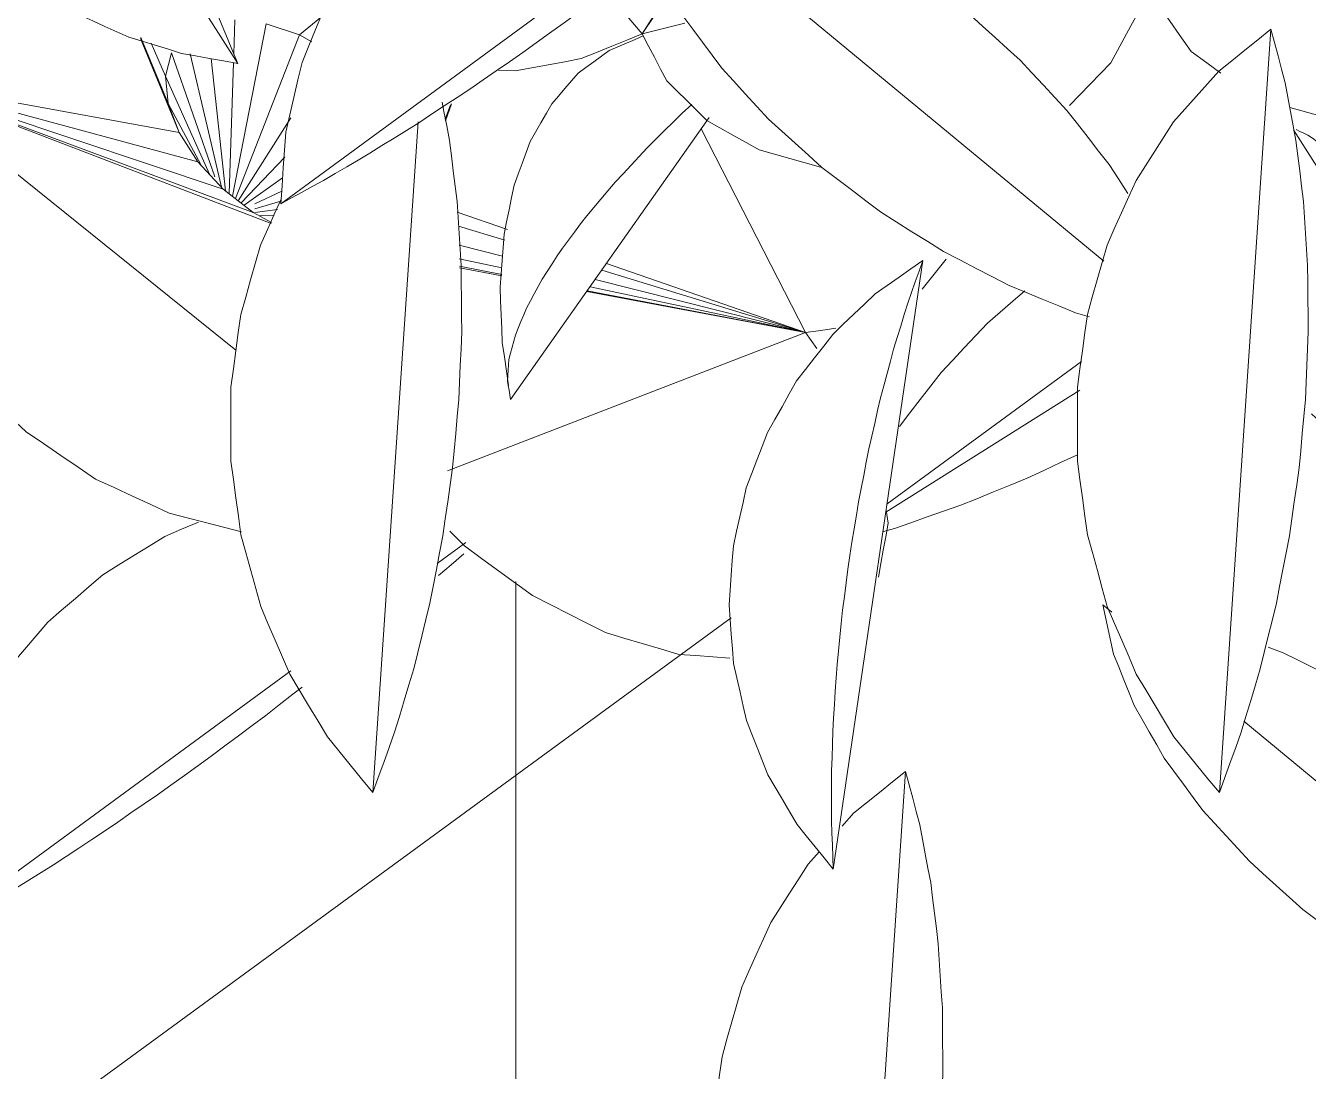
# Model space of a CAD drawing. Header units: metres. Extents: x 10.2 to 20.8, y -0.2 to 6.6.
# Drawn here: x 14.5295 to 14.6224, y 0.8105 to 0.8862 of the extents above; entities that cross this region are included whole.
import ezdxf

# ---------------------------------------------------------------- set-up
doc = ezdxf.new("R2010")
doc.units = ezdxf.units.M
for name, color, linetype, lineweight in [('Importações nas famílias', 250, 'Continuous', 5), ('Pilares estruturais', 7, 'Continuous', 5), ('Vegetação', 7, 'Continuous', 5)]:
    doc.layers.add(name, color=color, linetype=linetype, lineweight=lineweight)

# ---------------------------------------------------------------- blocks, each defined once
blk = doc.blocks.new('Planta_pergolado_12200 - plantas pergolado_skp_Component_12-V2908-Corte 3')
at = {"layer": 'Importações nas famílias'}
for p, q in [((14.628422, 0.867486), (14.621314, 0.878655)), ((14.624543, 0.856364), (14.625306, 0.855875)), ((14.637836, 0.853652), (14.637464, 0.854557))]:
    blk.add_line(p, q, dxfattribs=at)
at = {"layer": 'Importações nas famílias', "flags": 128}
for points in [[(14.622371, 0.878274), (14.622082, 0.878408), (14.621793, 0.878543), (14.621504, 0.878677)], [(14.623638, 0.877349), (14.623321, 0.87758), (14.623005, 0.877811), (14.622688, 0.878043), (14.622371, 0.878274)], [(14.625003, 0.876046), (14.624662, 0.876372), (14.624321, 0.876697), (14.62398, 0.877023), (14.623638, 0.877349)], [(14.62645, 0.87438), (14.626089, 0.874796), (14.625727, 0.875213), (14.625365, 0.875629), (14.625003, 0.876046)], [(14.627964, 0.87237), (14.627585, 0.872872), (14.627207, 0.873375), (14.626829, 0.873877), (14.62645, 0.87438)], [(14.629526, 0.870037), (14.629136, 0.87062), (14.628745, 0.871203), (14.628354, 0.871787), (14.627964, 0.87237)], [(14.631121, 0.867408), (14.630722, 0.868066), (14.630324, 0.868723), (14.629925, 0.86938), (14.629526, 0.870037)], [(14.63273, 0.864512), (14.632328, 0.865236), (14.631926, 0.86596), (14.631523, 0.866684), (14.631121, 0.867408)], [(14.634335, 0.861382), (14.633934, 0.862164), (14.633533, 0.862947), (14.633131, 0.86373), (14.63273, 0.864512)], [(14.635919, 0.858051), (14.635523, 0.858884), (14.635127, 0.859716), (14.634731, 0.860549), (14.634335, 0.861382)], [(14.622625, 0.858081), (14.623264, 0.857509), (14.623903, 0.856936), (14.624543, 0.856364)], [(14.637464, 0.854557), (14.637078, 0.85543), (14.636692, 0.856304), (14.636306, 0.857177), (14.635919, 0.858051)]]:
    blk.add_lwpolyline(points, dxfattribs=at)
blk = doc.blocks.new('Planta_pergolado_12200 - plantas pergolado_skp_Component_12-V2729-Corte 3')
at = {"layer": 'Importações nas famílias'}
blk.add_line((14.85772, 0.529997), (14.864207, 0.574067), dxfattribs=at)
at = {"layer": 'Importações nas famílias', "flags": 128}
for points in [[(14.864207, 0.574067), (14.863343, 0.573461), (14.862478, 0.572856), (14.861614, 0.57225), (14.86075, 0.571645)], [(14.863111, 0.570979), (14.863385, 0.571751), (14.863659, 0.572523), (14.863933, 0.573295), (14.864207, 0.574067)], [(14.86075, 0.571645), (14.859981, 0.570912), (14.859213, 0.570179), (14.858444, 0.569446), (14.857676, 0.568713)], [(14.862086, 0.56765), (14.862342, 0.568482), (14.862598, 0.569314), (14.862854, 0.570147), (14.863111, 0.570979)], [(14.857676, 0.568713), (14.857021, 0.56787), (14.856366, 0.567027), (14.855712, 0.566184), (14.855057, 0.565341)], [(14.861143, 0.564117), (14.861379, 0.565), (14.861614, 0.565883), (14.86185, 0.566767), (14.862086, 0.56765)], [(14.855057, 0.565341), (14.854531, 0.564407), (14.854006, 0.563474), (14.85348, 0.56254), (14.852955, 0.561606)], [(14.860294, 0.560419), (14.860506, 0.561343), (14.860719, 0.562268), (14.860931, 0.563192), (14.861143, 0.564117)], [(14.852955, 0.561606), (14.85257, 0.560604), (14.852186, 0.559602), (14.851802, 0.5586), (14.851418, 0.557598)], [(14.859547, 0.556597), (14.859734, 0.557552), (14.85992, 0.558508), (14.860107, 0.559463), (14.860294, 0.560419)], [(14.851418, 0.557598), (14.851184, 0.55655), (14.850951, 0.555503), (14.850717, 0.554456), (14.850483, 0.553409)], [(14.858911, 0.552694), (14.85907, 0.55367), (14.859229, 0.554645), (14.859388, 0.555621), (14.859547, 0.556597)], [(14.850483, 0.553409), (14.850406, 0.552341), (14.850328, 0.551273), (14.85025, 0.550205), (14.850173, 0.549138)], [(14.858392, 0.548753), (14.858522, 0.549738), (14.858651, 0.550723), (14.858781, 0.551709), (14.858911, 0.552694)], [(14.850173, 0.549138), (14.850253, 0.548075), (14.850333, 0.547011), (14.850413, 0.545948), (14.850493, 0.544885)], [(14.857997, 0.544817), (14.858096, 0.545801), (14.858195, 0.546785), (14.858293, 0.547769), (14.858392, 0.548753)], [(14.850493, 0.544885), (14.850729, 0.543851), (14.850965, 0.542818), (14.851201, 0.541784), (14.851437, 0.54075)], [(14.85773, 0.540931), (14.857797, 0.541903), (14.857864, 0.542874), (14.857931, 0.543846), (14.857997, 0.544817)], [(14.851437, 0.54075), (14.851824, 0.53977), (14.85221, 0.53879), (14.852596, 0.537811), (14.852983, 0.536831)], [(14.857595, 0.537138), (14.857629, 0.538087), (14.857663, 0.539035), (14.857696, 0.539983), (14.85773, 0.540931)], [(14.857591, 0.53348), (14.857592, 0.534395), (14.857593, 0.535309), (14.857594, 0.536224), (14.857595, 0.537138)], [(14.852983, 0.536831), (14.853511, 0.535928), (14.854038, 0.535024), (14.854566, 0.534121), (14.855094, 0.533218)], [(14.85772, 0.529997), (14.857688, 0.530868), (14.857656, 0.531739), (14.857623, 0.532609), (14.857591, 0.53348)], [(14.855094, 0.533218), (14.85575, 0.532413), (14.856407, 0.531608), (14.857063, 0.530802), (14.85772, 0.529997)]]:
    blk.add_lwpolyline(points, dxfattribs=at)
blk = doc.blocks.new('Planta_pergolado_12200 - plantas pergolado_skp_Component_12-V2736-Corte 3')
at = {"layer": 'Importações nas famílias'}
for p, q in [((14.752685, 0.61727), (14.753376, 0.6179)), ((14.740256, 0.596526), (14.75464, 0.61696))]:
    blk.add_line(p, q, dxfattribs=at)
at = {"layer": 'Importações nas famílias', "flags": 128}
for points in [[(14.74986, 0.622863), (14.749269, 0.622613), (14.748643, 0.622348), (14.748017, 0.622084), (14.747391, 0.621819)], [(14.747391, 0.621819), (14.746831, 0.621405), (14.746272, 0.620991), (14.745712, 0.620576), (14.745152, 0.620162)], [(14.745152, 0.620162), (14.744672, 0.619607), (14.744192, 0.619053), (14.743711, 0.618499), (14.743231, 0.617944)], [(14.743231, 0.617944), (14.742841, 0.617262), (14.742452, 0.616581), (14.742062, 0.615899), (14.741672, 0.615218)], [(14.750134, 0.614753), (14.750772, 0.615382), (14.75141, 0.616011), (14.752047, 0.616641), (14.752685, 0.61727)], [(14.741672, 0.615218), (14.741382, 0.614425), (14.741092, 0.613632), (14.740802, 0.61284), (14.740512, 0.612047)], [(14.747819, 0.612264), (14.748398, 0.612887), (14.748976, 0.613509), (14.749555, 0.614131), (14.750134, 0.614753)], [(14.745767, 0.609833), (14.74628, 0.610441), (14.746793, 0.611049), (14.747306, 0.611657), (14.747819, 0.612264)], [(14.740512, 0.612047), (14.740329, 0.611162), (14.740146, 0.610277), (14.739962, 0.609391), (14.739779, 0.608506)], [(14.744001, 0.607486), (14.744442, 0.608073), (14.744884, 0.60866), (14.745325, 0.609246), (14.745767, 0.609833)], [(14.739779, 0.608506), (14.739706, 0.607549), (14.739634, 0.606592), (14.739561, 0.605635), (14.739489, 0.604678)], [(14.74254, 0.605249), (14.742905, 0.605808), (14.74327, 0.606367), (14.743636, 0.606927), (14.744001, 0.607486)], [(14.741401, 0.603147), (14.741686, 0.603672), (14.74197, 0.604198), (14.742255, 0.604723), (14.74254, 0.605249)], [(14.739489, 0.604678), (14.739529, 0.603672), (14.739569, 0.602666), (14.739609, 0.60166), (14.739649, 0.600653)], [(14.740596, 0.601202), (14.740797, 0.601688), (14.740998, 0.602174), (14.7412, 0.602661), (14.741401, 0.603147)], [(14.740134, 0.599438), (14.740249, 0.599879), (14.740365, 0.60032), (14.74048, 0.600761), (14.740596, 0.601202)], [(14.739649, 0.600653), (14.739801, 0.599621), (14.739953, 0.598589), (14.740104, 0.597558)], [(14.74002, 0.597874), (14.740049, 0.598265), (14.740077, 0.598656), (14.740105, 0.599047), (14.740134, 0.599438)], [(14.740256, 0.596526), (14.740197, 0.596863), (14.740138, 0.5972), (14.740079, 0.597537), (14.74002, 0.597874)]]:
    blk.add_lwpolyline(points, dxfattribs=at)
blk = doc.blocks.new('Planta_pergolado_12200 - plantas pergolado_skp_Component_17-V2909-Corte 3')
at = {"layer": 'Importações nas famílias'}
for p, q in [((14.555585, 0.910106), (14.556188, 0.910697)), ((14.561027, 0.906893), (14.559312, 0.907432)), ((14.561072, 0.90702), (14.559693, 0.907425)), ((14.56129, 0.907236), (14.560186, 0.907515)), ((14.556816, 0.906137), (14.558323, 0.904352)), ((14.558656, 0.903959), (14.561867, 0.900156)), ((14.588328, 0.902079), (14.587552, 0.901593)), ((14.58704, 0.901141), (14.587947, 0.89978)), ((14.587106, 0.901199), (14.59002, 0.90043)), ((14.587154, 0.901242), (14.589191, 0.901339)), ((14.588787, 0.901686), (14.58721, 0.901291)), ((14.587305, 0.901374), (14.588531, 0.901905)), ((14.586743, 0.900909), (14.585764, 0.899558)), ((14.59002, 0.90043), (14.587947, 0.89978)), ((14.595058, 0.897521), (14.585027, 0.899502)), ((14.585764, 0.899558), (14.585173, 0.899619)), ((14.587947, 0.89978), (14.585764, 0.899558)), ((14.594679, 0.897724), (14.585764, 0.899558)), ((14.587947, 0.89978), (14.59344, 0.898484)), ((14.593217, 0.89033), (14.608383, 0.894085)), ((14.57156, 0.888678), (14.574151, 0.885609)), ((14.574151, 0.885609), (14.576101, 0.888682)), ((14.576152, 0.888604), (14.574151, 0.885609)), ((14.574151, 0.885609), (14.577244, 0.886375)), ((14.564958, 0.882931), (14.563751, 0.882956))]:
    blk.add_line(p, q, dxfattribs=at)
at = {"layer": 'Importações nas famílias', "flags": 128}
for points in [[(14.546529, 0.892116), (14.546327, 0.893032), (14.546126, 0.893948), (14.546104, 0.894047)], [(14.548545, 0.888803), (14.548041, 0.889631), (14.547537, 0.89046), (14.547033, 0.891288), (14.546529, 0.892116)], [(14.610538, 0.889734), (14.610389, 0.888948), (14.610212, 0.888008), (14.610034, 0.887069)], [(14.550862, 0.886753), (14.55009, 0.887437), (14.549317, 0.88812), (14.548545, 0.888803)], [(14.610034, 0.887069), (14.609552, 0.886181), (14.60907, 0.885293), (14.608588, 0.884405), (14.608105, 0.883516)], [(14.574151, 0.885609), (14.573048, 0.88516), (14.571945, 0.88471), (14.570843, 0.884261), (14.56974, 0.883811)], [(14.575933, 0.882208), (14.575488, 0.883058), (14.575042, 0.883909), (14.574596, 0.884759), (14.574151, 0.885609)], [(14.56974, 0.883811), (14.568544, 0.883591), (14.567349, 0.883371), (14.566153, 0.883151), (14.564958, 0.882931)], [(14.608105, 0.883516), (14.607352, 0.88274), (14.606598, 0.881963), (14.605845, 0.881187), (14.605091, 0.88041)], [(14.578823, 0.879342), (14.5781, 0.880058), (14.577378, 0.880775), (14.576656, 0.881491), (14.575933, 0.882208)], [(14.582622, 0.877207), (14.581672, 0.877741), (14.580722, 0.878275), (14.579772, 0.878808), (14.578823, 0.879342)], [(14.587071, 0.875949), (14.585959, 0.876264), (14.584846, 0.876578), (14.583734, 0.876893), (14.582622, 0.877207)]]:
    blk.add_lwpolyline(points, dxfattribs=at)
blk = doc.blocks.new('Planta_pergolado_12200 - plantas pergolado_skp_Component_16-V2910-Corte 3')
for name, p in [('Planta_pergolado_12200 - plantas pergolado_skp_Component_17-V2909-Corte 3', (0, 0)), ('Planta_pergolado_12200 - plantas pergolado_skp_Component_12-V2736-Corte 3', (-0.17563, 0.262595)), ('Planta_pergolado_12200 - plantas pergolado_skp_Component_12-V2908-Corte 3', (0, 0)), ('Planta_pergolado_12200 - plantas pergolado_skp_Component_12-V2729-Corte 3', (-0.269725, 0.295129))]:
    blk.add_blockref(name, p)
blk = doc.blocks.new('Planta_pergolado_12200 - plantas pergolado_skp_Component_12-V2734-Corte 3')
at = {"layer": 'Importações nas famílias'}
for p, q in [((14.814583, 0.588343), (14.806461, 0.601107)), ((14.809966, 0.598786), (14.809564, 0.599569))]:
    blk.add_line(p, q, dxfattribs=at)
at = {"layer": 'Importações nas famílias', "flags": 128}
for points in [[(14.793443, 0.604345), (14.793635, 0.603611), (14.793827, 0.602877), (14.794019, 0.602142), (14.79421, 0.601408)], [(14.79421, 0.601408), (14.794561, 0.600712), (14.794911, 0.600016), (14.795262, 0.59932), (14.795612, 0.598624)], [(14.795612, 0.598624), (14.796113, 0.597982), (14.796614, 0.597341), (14.797115, 0.596699), (14.797616, 0.596058)], [(14.81155, 0.595455), (14.811154, 0.596288), (14.810758, 0.597121), (14.810362, 0.597954), (14.809966, 0.598786)], [(14.797616, 0.596058), (14.798255, 0.595485), (14.798894, 0.594913), (14.799534, 0.594341), (14.800173, 0.593769)], [(14.813094, 0.591961), (14.812708, 0.592835), (14.812322, 0.593708), (14.811936, 0.594582), (14.81155, 0.595455)], [(14.800173, 0.593769), (14.800936, 0.59328), (14.801699, 0.59279), (14.802462, 0.592301), (14.803225, 0.591812)], [(14.803225, 0.591812), (14.804094, 0.591417), (14.804962, 0.591022), (14.805831, 0.590627), (14.8067, 0.590232)], [(14.814583, 0.588343), (14.814211, 0.589248), (14.813839, 0.590152), (14.813467, 0.591057), (14.813094, 0.591961)], [(14.8067, 0.590232), (14.807654, 0.589941), (14.808608, 0.589649), (14.809562, 0.589358), (14.810516, 0.589067)], [(14.810516, 0.589067), (14.811533, 0.588886), (14.812549, 0.588705), (14.813566, 0.588524), (14.814583, 0.588343)]]:
    blk.add_lwpolyline(points, dxfattribs=at)
blk = doc.blocks.new('Planta_pergolado_12200 - plantas pergolado_skp_Component_16-V2913-Corte 3')
blk.add_blockref('Planta_pergolado_12200 - plantas pergolado_skp_Component_12-V2734-Corte 3', (-0.269725, 0.295129))
blk = doc.blocks.new('Planta_pergolado_12200 - plantas pergolado_skp_Component_12-V2799-Corte 3')
at = {"layer": 'Importações nas famílias'}
for p, q in [((14.87732, 0.574017), (14.8474, 0.598742)), ((14.87527, 0.570281), (14.876268, 0.569977))]:
    blk.add_line(p, q, dxfattribs=at)
at = {"layer": 'Importações nas famílias', "flags": 128}
for points in [[(14.855438, 0.599409), (14.854359, 0.599817), (14.853281, 0.600226), (14.852202, 0.600634), (14.851124, 0.601043)], [(14.859655, 0.597319), (14.8586, 0.597841), (14.857546, 0.598364), (14.856492, 0.598886), (14.855438, 0.599409)], [(14.863727, 0.594797), (14.862709, 0.595427), (14.861691, 0.596058), (14.860673, 0.596688), (14.859655, 0.597319)], [(14.844658, 0.595578), (14.845202, 0.594627), (14.845745, 0.593676), (14.846289, 0.592725), (14.846833, 0.591774)], [(14.867609, 0.591871), (14.866639, 0.592602), (14.865668, 0.593334), (14.864697, 0.594065), (14.863727, 0.594797)], [(14.846833, 0.591774), (14.847535, 0.590827), (14.848237, 0.58988), (14.848939, 0.588933), (14.849641, 0.587986)], [(14.871259, 0.588573), (14.870346, 0.589397), (14.869434, 0.590222), (14.868521, 0.591046), (14.867609, 0.591871)], [(14.874635, 0.58494), (14.873791, 0.585848), (14.872947, 0.586757), (14.872103, 0.587665), (14.871259, 0.588573)], [(14.849641, 0.587986), (14.850485, 0.587065), (14.851328, 0.586144), (14.852172, 0.585223), (14.853016, 0.584302)], [(14.8777, 0.581013), (14.876933, 0.581995), (14.876167, 0.582976), (14.875401, 0.583958), (14.874635, 0.58494)], [(14.853016, 0.584302), (14.853982, 0.583429), (14.854947, 0.582556), (14.855913, 0.581682), (14.856879, 0.580809)], [(14.856879, 0.580809), (14.857944, 0.580004), (14.859009, 0.579199), (14.860074, 0.578394), (14.861139, 0.57759)], [(14.87906, 0.578923), (14.87838, 0.579968), (14.8777, 0.581013)], [(14.861139, 0.57759), (14.862278, 0.576872), (14.863417, 0.576154), (14.864557, 0.575436), (14.865696, 0.574718)], [(14.865696, 0.574718), (14.866883, 0.574105), (14.86807, 0.573491), (14.869257, 0.572877), (14.870444, 0.572263)], [(14.870444, 0.572263), (14.87165, 0.571768), (14.872857, 0.571272), (14.874064, 0.570777), (14.87527, 0.570281)]]:
    blk.add_lwpolyline(points, dxfattribs=at)
blk = doc.blocks.new('Planta_pergolado_12200 - plantas pergolado_skp_Component_12-V2800-Corte 3')
at = {"layer": 'Importações nas famílias'}
blk.add_line((14.824367, 0.535531), (14.827651, 0.584105), dxfattribs=at)
at = {"layer": 'Importações nas famílias', "flags": 128}
for points in [[(14.829919, 0.582765), (14.829722, 0.583809), (14.829524, 0.584853), (14.829396, 0.58553)], [(14.830466, 0.578333), (14.830329, 0.579441), (14.830192, 0.580549), (14.830056, 0.581657), (14.829919, 0.582765)], [(14.817729, 0.578518), (14.817284, 0.577526), (14.81676, 0.576355), (14.816235, 0.575184)], [(14.830764, 0.573694), (14.830689, 0.574854), (14.830615, 0.576014), (14.83054, 0.577173), (14.830466, 0.578333)], [(14.816235, 0.575184), (14.815878, 0.573927), (14.815521, 0.572669), (14.815165, 0.571412), (14.814808, 0.570155)], [(14.830809, 0.5689), (14.830798, 0.570098), (14.830786, 0.571297), (14.830775, 0.572495), (14.830764, 0.573694)], [(14.814808, 0.570155), (14.814628, 0.568841), (14.814448, 0.567528), (14.814268, 0.566214), (14.814088, 0.5649)], [(14.830602, 0.564003), (14.830654, 0.565227), (14.830706, 0.566451), (14.830757, 0.567676), (14.830809, 0.5689)], [(14.814088, 0.5649), (14.814088, 0.563561), (14.814089, 0.562221), (14.81409, 0.560882), (14.814091, 0.559542)], [(14.830144, 0.559059), (14.830258, 0.560295), (14.830373, 0.561531), (14.830487, 0.562767), (14.830602, 0.564003)], [(14.814091, 0.559542), (14.814272, 0.558209), (14.814454, 0.556875), (14.814635, 0.555541), (14.814816, 0.554207)], [(14.82944, 0.554122), (14.829616, 0.555357), (14.829792, 0.556591), (14.829968, 0.557825), (14.830144, 0.559059)], [(14.814816, 0.554207), (14.815174, 0.552911), (14.815532, 0.551614), (14.81589, 0.550317), (14.816248, 0.549021)], [(14.828499, 0.549248), (14.828735, 0.550466), (14.82897, 0.551685), (14.829205, 0.552904), (14.82944, 0.554122)], [(14.816248, 0.549021), (14.816775, 0.547791), (14.817301, 0.546562), (14.817827, 0.545333), (14.818353, 0.544103)], [(14.827331, 0.544489), (14.827623, 0.545679), (14.827915, 0.546869), (14.828207, 0.548058), (14.828499, 0.549248)], [(14.825949, 0.5399), (14.826294, 0.541047), (14.82664, 0.542195), (14.826985, 0.543342), (14.827331, 0.544489)], [(14.818353, 0.544103), (14.819035, 0.54297), (14.819717, 0.541837), (14.820399, 0.540704), (14.821081, 0.539571)], [(14.824367, 0.535531), (14.824763, 0.536623), (14.825158, 0.537715), (14.825553, 0.538808), (14.825949, 0.5399)], [(14.821081, 0.539571), (14.821902, 0.538561), (14.822724, 0.537551), (14.823546, 0.536541), (14.824367, 0.535531)]]:
    blk.add_lwpolyline(points, dxfattribs=at)
blk = doc.blocks.new('Planta_pergolado_12200 - plantas pergolado_skp_Component_16-V2953-Corte 3')
for name in ['Planta_pergolado_12200 - plantas pergolado_skp_Component_12-V2799-Corte 3', 'Planta_pergolado_12200 - plantas pergolado_skp_Component_12-V2800-Corte 3']:
    blk.add_blockref(name, (-0.269725, 0.295129))
blk = doc.blocks.new('Planta_pergolado_12200 - plantas pergolado_skp_Component_12-V2954-Corte 3')
at = {"layer": 'Importações nas famílias'}
for p, q in [((14.608173, 0.843724), (14.607521, 0.844263)), ((14.620565, 0.840793), (14.619486, 0.841202)), ((14.628571, 0.826869), (14.617729, 0.835828)), ((14.645347, 0.813006), (14.633564, 0.822743))]:
    blk.add_line(p, q, dxfattribs=at)
at = {"layer": 'Importações nas famílias', "flags": 128}
for points in [[(14.607521, 0.844263), (14.607714, 0.84337), (14.607907, 0.842478), (14.6081, 0.841586), (14.608293, 0.840693)], [(14.624781, 0.838704), (14.623727, 0.839226), (14.622673, 0.839749), (14.621619, 0.840271), (14.620565, 0.840793)], [(14.608293, 0.840693), (14.608666, 0.839761), (14.609039, 0.838828), (14.609412, 0.837895), (14.609785, 0.836963)], [(14.626562, 0.837601), (14.625799, 0.838073), (14.624781, 0.838704)], [(14.609785, 0.836963), (14.610328, 0.836012), (14.610872, 0.835061), (14.611416, 0.83411), (14.61196, 0.833159)], [(14.61196, 0.833159), (14.612662, 0.832212), (14.613364, 0.831265), (14.614066, 0.830318), (14.614768, 0.82937)], [(14.614768, 0.82937), (14.615611, 0.82845), (14.616455, 0.827529), (14.617299, 0.826608), (14.618143, 0.825687)], [(14.618143, 0.825687), (14.619108, 0.824814), (14.620074, 0.82394), (14.62104, 0.823067), (14.622006, 0.822194)], [(14.622006, 0.822194), (14.623071, 0.821389), (14.624136, 0.820584), (14.625201, 0.819779), (14.626266, 0.818974)], [(14.645547, 0.818219), (14.644867, 0.819264), (14.644186, 0.820308)], [(14.626266, 0.818974), (14.627405, 0.818257), (14.628544, 0.817539), (14.629684, 0.816821), (14.630823, 0.816103)], [(14.646542, 0.816359), (14.646133, 0.817123), (14.645547, 0.818219)], [(14.630823, 0.816103), (14.63201, 0.815489), (14.633197, 0.814876), (14.634384, 0.814262), (14.635571, 0.813648)], [(14.635571, 0.813648), (14.636777, 0.813153), (14.637984, 0.812657), (14.639191, 0.812162), (14.640397, 0.811666)], [(14.640397, 0.811666), (14.641595, 0.811301), (14.642793, 0.810935), (14.643991, 0.81057)]]:
    blk.add_lwpolyline(points, dxfattribs=at)
blk = doc.blocks.new('Planta_pergolado_12200 - plantas pergolado_skp_Component_12-V2805-Corte 3')
at = {"layer": 'Importações nas famílias'}
for p, q in [((14.859219, 0.481787), (14.862957, 0.537071)), ((14.859192, 0.534033), (14.858371, 0.533114)), ((14.856703, 0.531245), (14.855909, 0.530356))]:
    blk.add_line(p, q, dxfattribs=at)
at = {"layer": 'Importações nas famílias', "flags": 128}
for points in [[(14.862957, 0.537071), (14.862016, 0.536312), (14.861074, 0.535552), (14.860133, 0.534793), (14.859192, 0.534033)], [(14.863981, 0.533197), (14.863725, 0.534166), (14.863469, 0.535134), (14.863213, 0.536103), (14.862957, 0.537071)], [(14.864771, 0.529021), (14.864573, 0.530065), (14.864376, 0.531109), (14.864178, 0.532153), (14.863981, 0.533197)], [(14.855909, 0.530356), (14.855228, 0.529298), (14.854547, 0.52824), (14.853867, 0.527182), (14.853186, 0.526125)], [(14.865318, 0.524589), (14.865181, 0.525697), (14.865044, 0.526805), (14.864908, 0.527913), (14.864771, 0.529021)], [(14.853186, 0.526125), (14.852661, 0.524954), (14.852136, 0.523782), (14.851611, 0.522611), (14.851087, 0.52144)], [(14.865616, 0.51995), (14.865541, 0.52111), (14.865467, 0.52227), (14.865392, 0.523429), (14.865318, 0.524589)], [(14.851087, 0.52144), (14.85073, 0.520183), (14.850373, 0.518926), (14.850017, 0.517668), (14.84966, 0.516411)], [(14.865661, 0.515156), (14.86565, 0.516354), (14.865638, 0.517553), (14.865627, 0.518752), (14.865616, 0.51995)], [(14.84966, 0.516411), (14.84948, 0.515097), (14.8493, 0.513784), (14.84912, 0.51247), (14.84894, 0.511156)], [(14.865454, 0.510259), (14.865505, 0.511483), (14.865557, 0.512708), (14.865609, 0.513932), (14.865661, 0.515156)], [(14.84894, 0.511156), (14.84894, 0.509817), (14.848941, 0.508477), (14.848942, 0.507138), (14.848942, 0.505798)], [(14.864996, 0.505315), (14.86511, 0.506551), (14.865225, 0.507787), (14.865339, 0.509023), (14.865454, 0.510259)], [(14.848942, 0.505798), (14.849124, 0.504465), (14.849305, 0.503131), (14.849487, 0.501797), (14.849668, 0.500463)], [(14.864292, 0.500378), (14.864468, 0.501613), (14.864644, 0.502847), (14.86482, 0.504081), (14.864996, 0.505315)], [(14.849668, 0.500463), (14.850026, 0.499167), (14.850384, 0.49787), (14.850742, 0.496573), (14.8511, 0.495277)], [(14.863351, 0.495504), (14.863586, 0.496722), (14.863822, 0.497941), (14.864057, 0.49916), (14.864292, 0.500378)], [(14.8511, 0.495277), (14.851626, 0.494047), (14.852153, 0.492818), (14.852679, 0.491589), (14.853205, 0.490359)], [(14.862183, 0.490745), (14.862475, 0.491935), (14.862767, 0.493125), (14.863059, 0.494314), (14.863351, 0.495504)], [(14.8608, 0.486156), (14.861146, 0.487303), (14.861492, 0.488451), (14.861837, 0.489598), (14.862183, 0.490745)], [(14.853205, 0.490359), (14.853887, 0.489227), (14.854569, 0.488094), (14.85525, 0.486961), (14.855932, 0.485828)], [(14.859219, 0.481787), (14.859614, 0.482879), (14.86001, 0.483972), (14.860405, 0.485064), (14.8608, 0.486156)], [(14.855932, 0.485828), (14.856754, 0.484817), (14.857576, 0.483807), (14.858397, 0.482797), (14.859219, 0.481787)]]:
    blk.add_lwpolyline(points, dxfattribs=at)
blk = doc.blocks.new('Planta_pergolado_12200 - plantas pergolado_skp_Component_12-V2955-Corte 3')
at = {"layer": 'Importações nas famílias'}
for p, q in [((14.633419, 0.877167), (14.626951, 0.873097)), ((14.62942, 0.871472), (14.630087, 0.872161)), ((14.60584, 0.85981), (14.5918, 0.850974)), ((14.591617, 0.849571), (14.592427, 0.849798))]:
    blk.add_line(p, q, dxfattribs=at)
at = {"layer": 'Importações nas famílias', "flags": 128}
for points in [[(14.628865, 0.877349), (14.627721, 0.877264), (14.626577, 0.877179), (14.625433, 0.877094), (14.624289, 0.87701)], [(14.633419, 0.877167), (14.632281, 0.877213), (14.631142, 0.877258), (14.630004, 0.877303), (14.628865, 0.877349)], [(14.632104, 0.874769), (14.632433, 0.875369), (14.632762, 0.875968), (14.633091, 0.876568), (14.633419, 0.877167)], [(14.630087, 0.872161), (14.630591, 0.872813), (14.631096, 0.873465), (14.6316, 0.874117), (14.632104, 0.874769)], [(14.601858, 0.866991), (14.601, 0.866246), (14.600082, 0.86545), (14.599164, 0.864653)], [(14.599164, 0.864653), (14.598324, 0.863762), (14.597483, 0.86287), (14.596642, 0.861979), (14.595802, 0.861088)], [(14.595802, 0.861088), (14.595047, 0.860111), (14.594293, 0.859135), (14.593539, 0.858159), (14.592784, 0.857182)], [(14.602026, 0.853425), (14.603241, 0.853994), (14.604457, 0.854562), (14.605673, 0.855131)], [(14.597167, 0.851443), (14.598382, 0.851939), (14.599596, 0.852434), (14.600811, 0.85293), (14.602026, 0.853425)], [(14.592427, 0.849798), (14.593612, 0.850209), (14.594797, 0.850621), (14.595982, 0.851032), (14.597167, 0.851443)]]:
    blk.add_lwpolyline(points, dxfattribs=at)
blk = doc.blocks.new('Planta_pergolado_12200 - plantas pergolado_skp_Component_12-V2807-Corte 3')
at = {"layer": 'Importações nas famílias'}
for p, q in [((14.829032, 0.552118), (14.831099, 0.553633)), ((14.791248, 0.524433), (14.818431, 0.544351))]:
    blk.add_line(p, q, dxfattribs=at)
at = {"layer": 'Importações nas famílias', "flags": 128}
for points in [[(14.811743, 0.555123), (14.810522, 0.554604), (14.809301, 0.554084)], [(14.809301, 0.554084), (14.808179, 0.553388), (14.807058, 0.552693), (14.805937, 0.551997), (14.804816, 0.551302)], [(14.829132, 0.551246), (14.830044, 0.552036), (14.830957, 0.552826)], [(14.804816, 0.551302), (14.803821, 0.550447), (14.802826, 0.549592), (14.801831, 0.548737), (14.800836, 0.547881)], [(14.800836, 0.547881), (14.79999, 0.546887), (14.799145, 0.545893), (14.798299, 0.544898), (14.797454, 0.543904)], [(14.797454, 0.543904), (14.796778, 0.542793), (14.796102, 0.541683), (14.795426, 0.540572), (14.794749, 0.539462)], [(14.816615, 0.541127), (14.817598, 0.541889), (14.818582, 0.542652), (14.81925, 0.54317)], [(14.812672, 0.538182), (14.813658, 0.538918), (14.814643, 0.539655), (14.815629, 0.540391), (14.816615, 0.541127)], [(14.794749, 0.539462), (14.794259, 0.538262), (14.793768, 0.537061), (14.793277, 0.535861), (14.792786, 0.53466)], [(14.808766, 0.535376), (14.809742, 0.536077), (14.810719, 0.536779), (14.811696, 0.537481), (14.812672, 0.538182)], [(14.804938, 0.532739), (14.805895, 0.533398), (14.806852, 0.534057), (14.807809, 0.534716), (14.808766, 0.535376)], [(14.792786, 0.53466), (14.792492, 0.533398), (14.792198, 0.532135), (14.791904, 0.530873), (14.79161, 0.529611)], [(14.801233, 0.5303), (14.802159, 0.530909), (14.803085, 0.531519), (14.804012, 0.532129), (14.804938, 0.532739)], [(14.79161, 0.529611), (14.791519, 0.528316), (14.791429, 0.527022), (14.791338, 0.525727), (14.791248, 0.524433)], [(14.79769, 0.528087), (14.798575, 0.52864), (14.799461, 0.529193), (14.800347, 0.529746), (14.801233, 0.5303)], [(14.794349, 0.526124), (14.795184, 0.526614), (14.796019, 0.527105), (14.796854, 0.527596), (14.79769, 0.528087)], [(14.791248, 0.524433), (14.792023, 0.524856), (14.792798, 0.525278), (14.793574, 0.525701), (14.794349, 0.526124)]]:
    blk.add_lwpolyline(points, dxfattribs=at)
blk = doc.blocks.new('Planta_pergolado_12200 - plantas pergolado_skp_Component_17-V2956-Corte 3')
at = {"layer": 'Importações nas famílias'}
for p, q in [((14.544474, 0.873856), (14.546927, 0.886345)), ((14.544576, 0.884158), (14.544658, 0.886623)), ((14.546927, 0.886345), (14.549327, 0.885529)), ((14.550962, 0.886853), (14.549327, 0.885529)), ((14.539818, 0.88057), (14.53784, 0.885343)), ((14.544693, 0.873685), (14.549327, 0.885529)), ((14.549327, 0.885529), (14.550216, 0.885042)), ((14.537815, 0.885264), (14.54062, 0.878456)), ((14.53963, 0.882539), (14.538584, 0.88494)), ((14.540071, 0.884231), (14.53963, 0.882539)), ((14.543191, 0.875252), (14.540071, 0.884231)), ((14.543692, 0.874501), (14.541427, 0.884169)), ((14.542948, 0.883812), (14.543986, 0.874236)), ((14.544241, 0.874038), (14.544555, 0.883526)), ((14.53963, 0.882539), (14.539818, 0.88057)), ((14.542815, 0.875445), (14.53963, 0.882539)), ((14.54062, 0.878456), (14.520622, 0.882095)), ((14.520622, 0.882095), (14.544723, 0.862707)), ((14.541982, 0.876342), (14.520622, 0.882095)), ((14.543811, 0.874372), (14.520622, 0.882095)), ((14.545983, 0.872681), (14.520622, 0.882095)), ((14.547277, 0.871877), (14.520622, 0.882095)), ((14.539818, 0.88057), (14.54062, 0.878456)), ((14.542203, 0.876104), (14.539818, 0.88057)), ((14.560267, 0.880477), (14.559885, 0.879427)), ((14.560346, 0.880549), (14.559902, 0.87932)), ((14.548706, 0.879519), (14.544903, 0.873522)), ((14.541982, 0.876342), (14.54062, 0.878456)), ((14.578434, 0.878738), (14.585987, 0.863984)), ((14.543811, 0.874372), (14.541982, 0.876342)), ((14.545111, 0.87336), (14.548279, 0.876682)), ((14.548111, 0.87518), (14.545321, 0.873197)), ((14.545983, 0.872681), (14.543811, 0.874372)), ((14.548043, 0.874208), (14.546104, 0.873294)), ((14.546104, 0.872944), (14.547993, 0.873491)), ((14.547305, 0.871955), (14.545983, 0.872681)), ((14.547745, 0.872899), (14.546104, 0.872664)), ((14.546424, 0.872439), (14.547489, 0.872462)), ((14.560745, 0.872702), (14.564407, 0.871437)), ((14.560839, 0.87169), (14.564208, 0.870658)), ((14.560898, 0.870294), (14.564047, 0.869502)), ((14.560907, 0.869313), (14.563995, 0.868657)), ((14.563987, 0.868191), (14.560912, 0.868779)), ((14.563986, 0.868094), (14.560913, 0.868668)), ((14.571557, 0.868968), (14.585987, 0.863984)), ((14.570747, 0.867817), (14.585987, 0.863984)), ((14.571232, 0.868505), (14.585987, 0.863984)), ((14.585987, 0.863984), (14.570134, 0.866946)), ((14.585987, 0.863984), (14.570177, 0.867007)), ((14.570383, 0.867299), (14.585987, 0.863984)), ((14.560055, 0.853954), (14.585987, 0.863984)), ((14.585987, 0.863984), (14.586798, 0.862822)), ((14.591819, 0.851107), (14.591966, 0.850165)), ((14.561281, 0.848523), (14.560223, 0.84959))]:
    blk.add_line(p, q, dxfattribs=at)
at = {"layer": 'Importações nas famílias', "flags": 128}
for points in [[(14.596159, 0.869289), (14.595583, 0.868569), (14.595008, 0.86785), (14.594433, 0.86713)], [(14.588187, 0.864293), (14.587087, 0.864138), (14.585987, 0.863984)], [(14.52954, 0.856797), (14.52844, 0.857836), (14.527341, 0.858875), (14.526242, 0.859914), (14.525143, 0.860952)], [(14.53457, 0.853368), (14.533313, 0.854225), (14.532055, 0.855083), (14.530797, 0.85594), (14.52954, 0.856797)], [(14.539892, 0.850898), (14.538561, 0.851515), (14.537231, 0.852133), (14.535901, 0.85275), (14.53457, 0.853368)], [(14.545141, 0.849555), (14.543829, 0.84989), (14.542516, 0.850226), (14.541204, 0.850562), (14.539892, 0.850898)], [(14.591966, 0.850165), (14.591791, 0.849191), (14.591616, 0.848217), (14.591441, 0.847243), (14.591266, 0.846269)], [(14.566212, 0.844928), (14.564979, 0.845827), (14.563747, 0.846726), (14.562514, 0.847625), (14.561281, 0.848523)], [(14.571504, 0.84225), (14.570181, 0.84292), (14.568858, 0.843589), (14.567535, 0.844259), (14.566212, 0.844928)], [(14.576797, 0.840672), (14.575473, 0.841067), (14.57415, 0.841461), (14.572827, 0.841856), (14.571504, 0.84225)], [(14.580497, 0.840394), (14.579263, 0.840487), (14.57803, 0.840579), (14.576797, 0.840672)]]:
    blk.add_lwpolyline(points, dxfattribs=at)
blk = doc.blocks.new('Planta_pergolado_12200 - plantas pergolado_skp_Component_16-V2957-Corte 3')
for name, p in [('Planta_pergolado_12200 - plantas pergolado_skp_Component_17-V2956-Corte 3', (0, 0)), ('Planta_pergolado_12200 - plantas pergolado_skp_Component_12-V2955-Corte 3', (0, 0)), ('Planta_pergolado_12200 - plantas pergolado_skp_Component_12-V2807-Corte 3', (-0.269725, 0.295129)), ('Planta_pergolado_12200 - plantas pergolado_skp_Component_12-V2954-Corte 3', (0, 0)), ('Planta_pergolado_12200 - plantas pergolado_skp_Component_12-V2805-Corte 3', (-0.269725, 0.295129))]:
    blk.add_blockref(name, p)
blk = doc.blocks.new('Planta_pergolado_12200 - plantas pergolado_skp_Component_12-V2783-Corte 3')
at = {"layer": 'Importações nas famílias'}
blk.add_line((14.824367, 0.370671), (14.828105, 0.425955), dxfattribs=at)
at = {"layer": 'Importações nas famílias', "flags": 128}
for points in [[(14.828105, 0.425955), (14.827164, 0.425196), (14.826222, 0.424436), (14.825281, 0.423677), (14.82434, 0.422917)], [(14.829129, 0.422082), (14.828873, 0.42305), (14.828617, 0.424018), (14.828361, 0.424987), (14.828105, 0.425955)], [(14.82434, 0.422917), (14.823519, 0.421998), (14.822698, 0.421078), (14.821878, 0.420159), (14.821057, 0.41924)], [(14.829919, 0.417905), (14.829722, 0.418949), (14.829524, 0.419993), (14.829327, 0.421038), (14.829129, 0.422082)], [(14.821057, 0.41924), (14.820376, 0.418182), (14.819696, 0.417124), (14.819015, 0.416067), (14.818334, 0.415009)], [(14.830466, 0.413473), (14.830329, 0.414581), (14.830192, 0.415689), (14.830056, 0.416797), (14.829919, 0.417905)], [(14.818334, 0.415009), (14.817809, 0.413838), (14.817284, 0.412666), (14.81676, 0.411495), (14.816235, 0.410324)], [(14.830764, 0.408834), (14.830689, 0.409994), (14.830615, 0.411154), (14.83054, 0.412314), (14.830466, 0.413473)], [(14.816235, 0.410324), (14.815878, 0.409067), (14.815521, 0.40781), (14.815165, 0.406552), (14.814808, 0.405295)], [(14.830809, 0.40404), (14.830798, 0.405238), (14.830786, 0.406437), (14.830775, 0.407636), (14.830764, 0.408834)], [(14.814808, 0.405295), (14.814628, 0.403981), (14.814448, 0.402668), (14.814268, 0.401354), (14.814088, 0.40004)], [(14.830602, 0.399143), (14.830654, 0.400368), (14.830706, 0.401592), (14.830757, 0.402816), (14.830809, 0.40404)], [(14.814088, 0.40004), (14.814088, 0.398701), (14.814089, 0.397361), (14.81409, 0.396022), (14.814091, 0.394682)], [(14.830144, 0.394199), (14.830258, 0.395435), (14.830373, 0.396671), (14.830487, 0.397907), (14.830602, 0.399143)], [(14.814091, 0.394682), (14.814272, 0.393349), (14.814454, 0.392015), (14.814635, 0.390681), (14.814816, 0.389348)], [(14.82944, 0.389263), (14.829616, 0.390497), (14.829792, 0.391731), (14.829968, 0.392965), (14.830144, 0.394199)], [(14.814816, 0.389348), (14.815174, 0.388051), (14.815532, 0.386754), (14.81589, 0.385457), (14.816248, 0.384161)], [(14.828499, 0.384388), (14.828735, 0.385607), (14.82897, 0.386825), (14.829205, 0.388044), (14.82944, 0.389263)], [(14.816248, 0.384161), (14.816775, 0.382931), (14.817301, 0.381702), (14.817827, 0.380473), (14.818353, 0.379244)], [(14.827331, 0.379629), (14.827623, 0.380819), (14.827915, 0.382009), (14.828207, 0.383198), (14.828499, 0.384388)], [(14.818353, 0.379244), (14.819035, 0.378111), (14.819717, 0.376978), (14.820399, 0.375845), (14.821081, 0.374712)], [(14.825949, 0.37504), (14.826294, 0.376188), (14.82664, 0.377335), (14.826985, 0.378482), (14.827331, 0.379629)], [(14.821081, 0.374712), (14.821902, 0.373702), (14.822724, 0.372691), (14.823546, 0.371681), (14.824367, 0.370671)], [(14.824367, 0.370671), (14.824763, 0.371763), (14.825158, 0.372856), (14.825553, 0.373948), (14.825949, 0.37504)]]:
    blk.add_lwpolyline(points, dxfattribs=at)
blk = doc.blocks.new('Planta_pergolado_12200 - plantas pergolado_skp_Component_12-V2786-Corte 3')
at = {"layer": 'Importações nas famílias'}
blk.add_line((14.756396, 0.413317), (14.796247, 0.442517), dxfattribs=at)
at = {"layer": 'Importações nas famílias', "flags": 128}
for points in [[(14.776891, 0.444008), (14.77567, 0.443488), (14.774449, 0.442968)], [(14.774449, 0.442968), (14.773328, 0.442272), (14.772206, 0.441577), (14.771085, 0.440881), (14.769964, 0.440186)], [(14.793367, 0.43934), (14.79428, 0.44013), (14.795193, 0.44092), (14.796105, 0.44171)], [(14.769964, 0.440186), (14.768969, 0.439331), (14.767974, 0.438476), (14.766979, 0.437621), (14.765984, 0.436766)], [(14.78958, 0.436182), (14.790526, 0.436972), (14.791473, 0.437761), (14.79242, 0.438551), (14.793367, 0.43934)], [(14.765984, 0.436766), (14.765139, 0.435771), (14.764293, 0.434777), (14.763448, 0.433782), (14.762602, 0.432788)], [(14.785697, 0.433061), (14.786668, 0.433841), (14.787638, 0.434621), (14.788609, 0.435402), (14.78958, 0.436182)], [(14.781763, 0.430011), (14.782746, 0.430773), (14.78373, 0.431536), (14.784713, 0.432298), (14.785697, 0.433061)], [(14.762602, 0.432788), (14.761926, 0.431677), (14.76125, 0.430567), (14.760574, 0.429457), (14.759898, 0.428346)], [(14.77782, 0.427066), (14.778806, 0.427803), (14.779792, 0.428539), (14.780777, 0.429275), (14.781763, 0.430011)], [(14.759898, 0.428346), (14.759407, 0.427146), (14.758916, 0.425945), (14.758425, 0.424745), (14.757934, 0.423544)], [(14.773914, 0.42426), (14.774891, 0.424962), (14.775867, 0.425663), (14.776844, 0.426365), (14.77782, 0.427066)], [(14.770086, 0.421623), (14.771043, 0.422282), (14.772, 0.422941), (14.772957, 0.423601), (14.773914, 0.42426)], [(14.757934, 0.423544), (14.75764, 0.422282), (14.757346, 0.42102), (14.757052, 0.419757), (14.756758, 0.418495)], [(14.766381, 0.419184), (14.767307, 0.419794), (14.768234, 0.420403), (14.76916, 0.421013), (14.770086, 0.421623)], [(14.762838, 0.416971), (14.763724, 0.417524), (14.764609, 0.418077), (14.765495, 0.418631), (14.766381, 0.419184)], [(14.756758, 0.418495), (14.756667, 0.4172), (14.756577, 0.415906), (14.756486, 0.414611), (14.756396, 0.413317)], [(14.759497, 0.415008), (14.760332, 0.415499), (14.761168, 0.415989), (14.762003, 0.41648), (14.762838, 0.416971)], [(14.756396, 0.413317), (14.757171, 0.41374), (14.757947, 0.414162), (14.758722, 0.414585), (14.759497, 0.415008)]]:
    blk.add_lwpolyline(points, dxfattribs=at)
blk = doc.blocks.new('Planta_pergolado_12200 - plantas pergolado_skp_Component_16-V2963-Corte 3')
for name in ['Planta_pergolado_12200 - plantas pergolado_skp_Component_12-V2786-Corte 3', 'Planta_pergolado_12200 - plantas pergolado_skp_Component_12-V2783-Corte 3']:
    blk.add_blockref(name, (-0.208416, 0.459989))
blk = doc.blocks.new('Planta_pergolado_12200 - plantas pergolado_skp_-V2964-Corte 3')
at = {"layer": 'Importações nas famílias'}
for p, q in [((14.60598, 0.861884), (14.591889, 0.851579)), ((14.580607, 0.843328), (14.531217, 0.807208))]:
    blk.add_line(p, q, dxfattribs=at)
for name in ['Planta_pergolado_12200 - plantas pergolado_skp_Component_16-V2953-Corte 3', 'Planta_pergolado_12200 - plantas pergolado_skp_Component_16-V2963-Corte 3', 'Planta_pergolado_12200 - plantas pergolado_skp_Component_16-V2957-Corte 3']:
    blk.add_blockref(name, (0, 0))
blk = doc.blocks.new('Planta_pergolado_12200 - plantas pergolado_skp_-V2965-Corte 3')
for name in ['Planta_pergolado_12200 - plantas pergolado_skp_-V2964-Corte 3', 'Planta_pergolado_12200 - plantas pergolado_skp_Component_16-V2913-Corte 3', 'Planta_pergolado_12200 - plantas pergolado_skp_Component_16-V2910-Corte 3']:
    blk.add_blockref(name, (0, 0))
blk = doc.blocks.new('Planta_pergolado_12200 - plantas pergolado_skp_-V3106-Corte 3')
blk.add_blockref('Planta_pergolado_12200 - plantas pergolado_skp_-V2965-Corte 3', (0, 0))
blk = doc.blocks.new('Planta_pergolado_12200 - plantas pergolado_skp_Component_17-V3363-Corte 3')
at = {"layer": 'Importações nas famílias', "flags": 128}
for points in [[(14.610426, 0.889283), (14.611297, 0.888046), (14.612167, 0.886809), (14.613038, 0.885572), (14.613909, 0.884335)], [(14.613909, 0.884335), (14.615045, 0.883501), (14.616057, 0.882758)], [(14.621061, 0.880281), (14.622365, 0.879922), (14.623669, 0.879562)]]:
    blk.add_lwpolyline(points, dxfattribs=at)
blk = doc.blocks.new('Planta_pergolado_12200 - plantas pergolado_skp_Component_16-V3364-Corte 3')
blk.add_blockref('Planta_pergolado_12200 - plantas pergolado_skp_Component_17-V3363-Corte 3', (0, 0))
blk = doc.blocks.new('Planta_pergolado_12200 - plantas pergolado_skp_-V3373-Corte 3')
blk.add_blockref('Planta_pergolado_12200 - plantas pergolado_skp_Component_16-V3364-Corte 3', (0, 0))
blk = doc.blocks.new('Planta_pergolado_12200 - plantas pergolado_skp_-V3374-Corte 3')
blk.add_blockref('Planta_pergolado_12200 - plantas pergolado_skp_-V3373-Corte 3', (0, 0))
blk = doc.blocks.new('Planta_pergolado_12200 - plantas pergolado_skp_-V3437-Corte 3')
blk.add_blockref('Planta_pergolado_12200 - plantas pergolado_skp_-V3374-Corte 3', (0, 0))
blk = doc.blocks.new('Planta_pergolado_12200 - Planta_pergolado_12200-V5114-Corte 3')
for name in ['Planta_pergolado_12200 - plantas pergolado_skp_-V3437-Corte 3', 'Planta_pergolado_12200 - plantas pergolado_skp_-V3106-Corte 3']:
    blk.add_blockref(name, (0, 0))

msp = doc.modelspace()

# ---------------------------------------------------------------- linework, layer by layer
at = {"layer": 'Pilares estruturais', "color": 250}
msp.add_line((14.565, 0.845957), (14.565, 0.754028), dxfattribs=at)

# ---------------------------------------------------------------- block references
at = {"layer": 'Vegetação', "color": 250}
msp.add_blockref('Planta_pergolado_12200 - Planta_pergolado_12200-V5114-Corte 3', (0, 0), dxfattribs=at)

doc.saveas('drawing.dxf')
